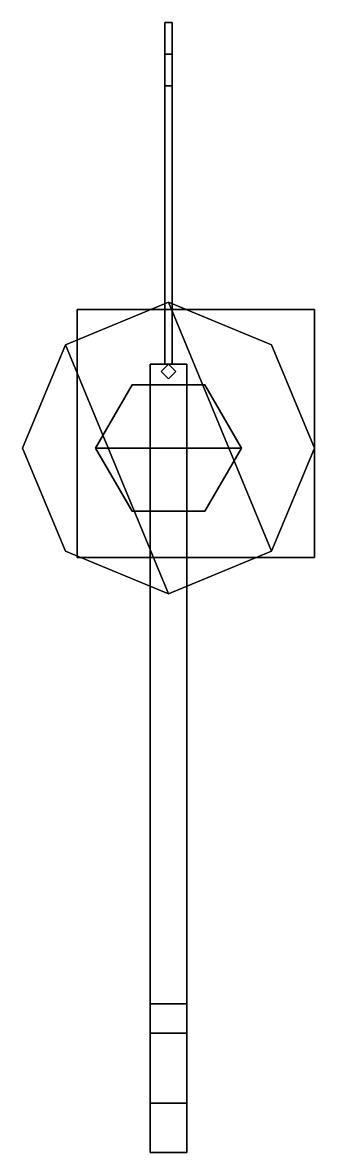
# Model space of a CAD drawing. Extents: x -0.4 to 0.4, y -1.93 to 1.17.
import ezdxf

# ---------------------------------------------------------------- set-up
doc = ezdxf.new("R2010")
doc.units = 0
doc.layers.get('0').update_dxf_attribs({"linetype": 'CONTINUOUS'})

msp = doc.modelspace()

# ---------------------------------------------------------------- linework, layer by layer
for points in [[(0.01, 1.08, 10.1), (0.01, 1.1666, 10.05), (-0.01, 1.1666, 10.05), (-0.01, 1.08, 10.1)], [(0.01, 1.1666, 10.05), (0.01, 1.1666, 9.95), (-0.01, 1.1666, 9.95), (-0.01, 1.1666, 10.05)], [(0.01, 1.1666, 9.95), (0.01, 1.08, 9.9), (-0.01, 1.08, 9.9), (-0.01, 1.1666, 9.95)], [(-0.01, 0.9934, 10.05), (-0.01, 1.08, 10.1), (-0.01, 1.1666, 10.05), (-0.01, 0.9934, 9.95)], [(-0.01, 0.9934, 9.95), (-0.01, 1.1666, 10.05), (-0.01, 1.1666, 9.95), (-0.01, 1.08, 9.9)], [(0.01, 0.9934, 10.05), (0.01, 1.1666, 9.95), (0.01, 1.1666, 10.05), (0.01, 1.08, 10.1)], [(0.01, 0.9934, 9.95), (0.01, 1.08, 9.9), (0.01, 1.1666, 9.95), (0.01, 0.9934, 10.05)], [(0.01, 0.9934, 10.05), (0.01, 1.08, 10.1), (-0.01, 1.08, 10.1), (-0.01, 0.9934, 10.05)], [(0.01, 1.08, 9.9), (0.01, 0.9934, 9.95), (-0.01, 0.9934, 9.95), (-0.01, 1.08, 9.9)], [(-0.01, 0.9934, 9.95), (-0.01, 0.23, 9.95), (-0.01, 0.23, 10.05), (-0.01, 0.9934, 10.05)], [(-0.01, 0.9934, 10.05), (-0.01, 0.23, 10.05), (0.01, 0.23, 10.05), (0.01, 0.9934, 10.05)], [(0.01, 0.9934, 9.95), (0.01, 0.23, 9.95), (-0.01, 0.23, 9.95), (-0.01, 0.9934, 9.95)], [(0.01, 0.9934, 9.95), (0.01, 0.9934, 10.05), (-0.01, 0.9934, 10.05), (-0.01, 0.9934, 9.95)], [(0.01, 0.23, 10.05), (0.01, 0.23, 9.95), (0.01, 0.9934, 9.95), (0.01, 0.9934, 10.05)], [(0, 0.4), (-0.2828, 0.2828), (-0.2828, 0.2828, 0.1), (0, 0.4, 0.1)], [(-0.2828, 0.2828, 0.1), (0, -0.4, 0.1), (0.2828, -0.2828, 0.1), (0, 0.4, 0.1)], [(-0.25, 0.38, 1), (-0.25, -0.3, 1), (-0.25, -0.3, 2), (-0.25, 0.38, 2)], [(-0.25, 0.38, 2), (-0.25, -0.3, 2), (0.4, -0.3, 2), (0.4, 0.38, 2)], [(0.4, 0.38, 2), (0.4, 0.38, 1), (-0.25, 0.38, 1), (-0.25, 0.38, 2)], [(0.4, 0.38, 1), (0.4, -0.3, 1), (-0.25, -0.3, 1), (-0.25, 0.38, 1)], [(0.2828, 0.2828), (0, 0.4), (0, 0.4, 0.1), (0.2828, 0.2828, 0.1)], [(0, 0.4, 0.1), (0.2828, -0.2828, 0.1), (0.4, 0, 0.1), (0.2828, 0.2828, 0.1)], [(0.4, -0.3, 2), (0.4, -0.3, 1), (0.4, 0.38, 1), (0.4, 0.38, 2)], [(-0.2828, 0.2828), (-0.4, 0), (-0.4, 0, 0.1), (-0.2828, 0.2828, 0.1)], [(-0.4, 0, 0.1), (-0.2828, -0.2828, 0.1), (0, -0.4, 0.1), (-0.2828, 0.2828, 0.1)], [(0.4, 0), (0.2828, 0.2828), (0.2828, 0.2828, 0.1), (0.4, 0, 0.1)], [(-0.05, 0.23, 9.85), (-0.05, -1.5234, 9.85), (-0.05, -1.5234, 10.15), (-0.05, 0.23, 10.15)], [(-0.05, 0.23, 10.15), (-0.05, -1.5234, 10.15), (0.05, -1.5234, 10.15), (0.05, 0.23, 10.15)], [(0.05, 0.23, 10.15), (0.05, 0.23, 9.85), (-0.05, 0.23, 9.85), (-0.05, 0.23, 10.15)], [(0.05, 0.23, 9.85), (0.05, -1.5234, 9.85), (-0.05, -1.5234, 9.85), (-0.05, 0.23, 9.85)], [(0, 0.23, 0.1), (-0.02, 0.21, 0.1), (-0.02, 0.21, 10), (0, 0.23, 10)], [(0.02, 0.21, 0.1), (0, 0.23, 0.1), (0, 0.23, 10), (0.02, 0.21, 10)], [(0.05, -1.5234, 10.15), (0.05, -1.5234, 9.85), (0.05, 0.23, 9.85), (0.05, 0.23, 10.15)], [(-0.02, 0.21, 0.1), (0, 0.19, 0.1), (0, 0.19, 10), (-0.02, 0.21, 10)], [(0, 0.19, 0.1), (0.02, 0.21, 0.1), (0.02, 0.21, 10), (0, 0.19, 10)], [(-0.1, 0.1732, 0.1), (-0.2, 0, 0.1), (-0.2, 0, 10), (-0.1, 0.1732, 10)], [(0.2, 0, 10), (0.1, 0.1732, 10), (-0.1, 0.1732, 10), (-0.2, 0, 10)], [(0.1, 0.1732, 0.1), (-0.1, 0.1732, 0.1), (-0.1, 0.1732, 10), (0.1, 0.1732, 10)], [(0.2, 0, 0.1), (0.1, 0.1732, 0.1), (0.1, 0.1732, 10), (0.2, 0, 10)], [(-0.4, 0), (-0.2828, -0.2828), (-0.2828, -0.2828, 0.1), (-0.4, 0, 0.1)], [(-0.2, 0, 0.1), (-0.1, -0.1732, 0.1), (-0.1, -0.1732, 10), (-0.2, 0, 10)], [(0.1, -0.1732, 10), (0.2, 0, 10), (-0.2, 0, 10), (-0.1, -0.1732, 10)], [(0.1, -0.1732, 0.1), (0.2, 0, 0.1), (0.2, 0, 10), (0.1, -0.1732, 10)], [(0.2828, -0.2828), (0.4, 0), (0.4, 0, 0.1), (0.2828, -0.2828, 0.1)], [(-0.1, -0.1732, 0.1), (0.1, -0.1732, 0.1), (0.1, -0.1732, 10), (-0.1, -0.1732, 10)], [(-0.2828, -0.2828), (0, -0.4), (0, -0.4, 0.1), (-0.2828, -0.2828, 0.1)], [(-0.25, -0.3, 2), (-0.25, -0.3, 1), (0.4, -0.3, 1), (0.4, -0.3, 2)], [(0, -0.4), (0.2828, -0.2828), (0.2828, -0.2828, 0.1), (0, -0.4, 0.1)], [(0.05, -1.6043, 10.231), (0.05, -1.5234, 10.15), (-0.05, -1.5234, 10.15), (-0.05, -1.6043, 10.231)], [(0.05, -1.5234, 9.85), (0.05, -1.6043, 9.769), (-0.05, -1.6043, 9.769), (-0.05, -1.5234, 9.85)], [(-0.05, -1.7957, 10.231), (-0.05, -1.6043, 10.231), (-0.05, -1.5234, 10.15), (-0.05, -1.931, 10.0957)], [(-0.05, -1.931, 10.0957), (-0.05, -1.5234, 10.15), (-0.05, -1.5234, 9.85), (-0.05, -1.931, 9.9043)], [(-0.05, -1.931, 9.9043), (-0.05, -1.5234, 9.85), (-0.05, -1.6043, 9.769), (-0.05, -1.7957, 9.769)], [(0.05, -1.931, 10.0957), (0.05, -1.5234, 10.15), (0.05, -1.6043, 10.231), (0.05, -1.7957, 10.231)], [(0.05, -1.931, 9.9043), (0.05, -1.5234, 9.85), (0.05, -1.5234, 10.15), (0.05, -1.931, 10.0957)], [(0.05, -1.7957, 9.769), (0.05, -1.6043, 9.769), (0.05, -1.5234, 9.85), (0.05, -1.931, 9.9043)], [(0.05, -1.7957, 10.231), (0.05, -1.6043, 10.231), (-0.05, -1.6043, 10.231), (-0.05, -1.7957, 10.231)], [(0.05, -1.6043, 9.769), (0.05, -1.7957, 9.769), (-0.05, -1.7957, 9.769), (-0.05, -1.6043, 9.769)], [(0.05, -1.931, 10.0957), (0.05, -1.7957, 10.231), (-0.05, -1.7957, 10.231), (-0.05, -1.931, 10.0957)], [(0.05, -1.7957, 9.769), (0.05, -1.931, 9.9043), (-0.05, -1.931, 9.9043), (-0.05, -1.7957, 9.769)], [(0.05, -1.931, 9.9043), (0.05, -1.931, 10.0957), (-0.05, -1.931, 10.0957), (-0.05, -1.931, 9.9043)]]:
    msp.add_3dface(points)

doc.saveas('drawing.dxf')
